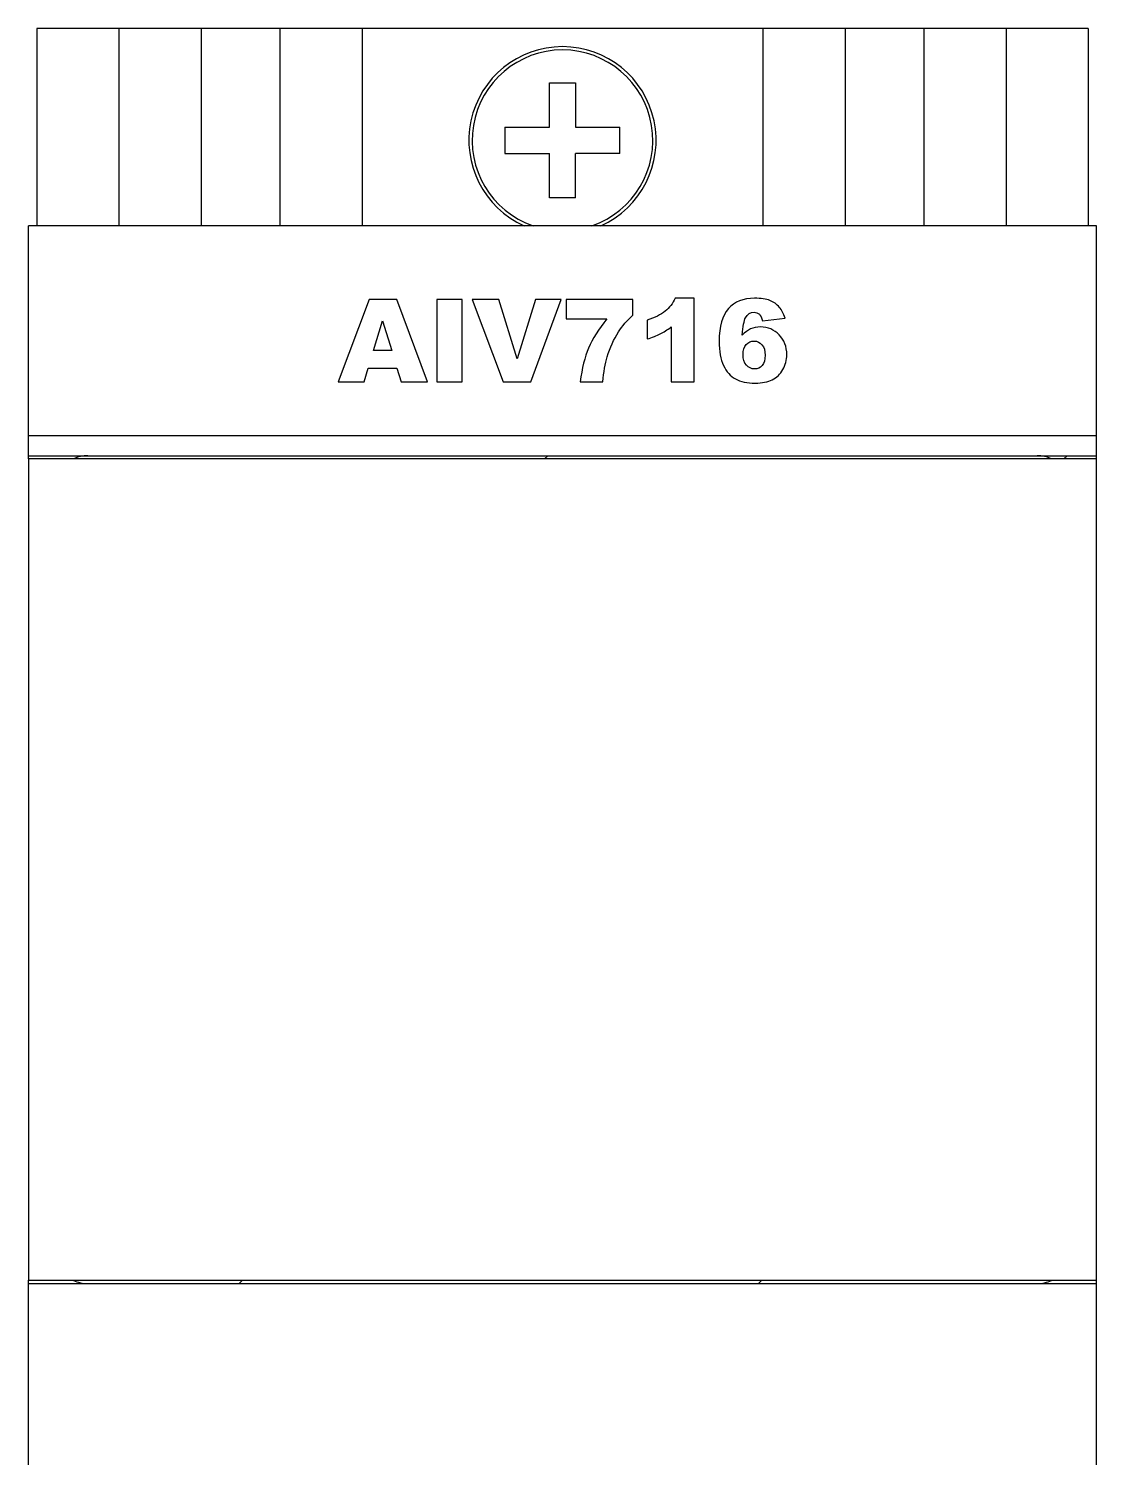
# Model space of a CAD drawing. Header units: millimetres. Extents: x 103 to 136, y 26 to 156.
# Drawn here: x 103.44 to 135.94, y 112.63 to 156.12 of the extents above; entities that cross this region are included whole.
import ezdxf

# ---------------------------------------------------------------- set-up
doc = ezdxf.new("R2010")
doc.units = ezdxf.units.MM
doc.header["$LTSCALE"] = 16.335
doc.layers.get('0').update_dxf_attribs({"linetype": 'CONTINUOUS'})

msp = doc.modelspace()

# ---------------------------------------------------------------- linework, layer by layer
at = {"linetype": 'Continuous'}
for p, q in [((103.685, 156.122), (103.685, 150.122)), ((135.685, 156.122), (103.685, 156.122)), ((106.185, 156.122), (106.185, 150.122)), ((108.685, 156.122), (108.685, 150.122)), ((111.085, 156.122), (111.085, 150.122)), ((113.585, 156.122), (113.585, 150.122)), ((125.785, 156.122), (125.785, 150.122)), ((128.285, 156.122), (128.285, 150.122)), ((130.685, 156.122), (130.685, 150.122)), ((133.185, 156.122), (133.185, 150.122)), ((135.685, 156.122), (135.685, 150.122)), ((119.285, 153.122), (119.285, 154.472)), ((119.285, 154.472), (120.085, 154.472)), ((120.085, 154.472), (120.085, 153.122)), ((117.935, 153.122), (117.935, 152.322)), ((117.935, 153.122), (119.285, 153.122)), ((120.085, 153.122), (121.435, 153.122)), ((121.435, 152.322), (121.435, 153.122)), ((117.935, 152.322), (119.285, 152.322)), ((119.285, 150.972), (119.285, 152.322)), ((120.085, 150.972), (120.085, 152.322)), ((121.435, 152.322), (120.085, 152.322)), ((120.085, 150.972), (119.285, 150.972)), ((103.435, 143.022), (103.435, 150.122)), ((135.935, 150.122), (103.435, 150.122)), ((135.935, 143.022), (135.935, 150.122)), ((113.798, 147.872), (112.859, 145.372)), ((114.641, 147.872), (113.798, 147.872)), ((115.581, 145.372), (114.641, 147.872)), ((115.857, 147.872), (115.857, 145.372)), ((116.631, 147.872), (115.857, 147.872)), ((116.631, 145.372), (116.631, 147.872)), ((116.94, 147.872), (117.883, 145.372)), ((117.746, 147.872), (116.94, 147.872)), ((118.309, 146.073), (117.746, 147.872)), ((118.865, 147.872), (118.309, 146.073)), ((118.72, 145.372), (119.649, 147.872)), ((119.649, 147.872), (118.865, 147.872)), ((119.801, 147.872), (119.801, 147.286)), ((121.829, 147.872), (119.801, 147.872)), ((121.829, 147.403), (121.829, 147.872)), ((123.693, 147.915), (123.118, 147.915)), ((123.693, 145.372), (123.693, 147.915)), ((113.937, 146.326), (114.209, 147.224)), ((114.209, 147.224), (114.486, 146.326)), ((119.801, 147.286), (121.036, 147.286)), ((122.26, 147.245), (122.26, 146.675)), ((122.99, 147.039), (122.99, 145.372)), ((125.768, 147.224), (126.459, 147.31)), ((114.486, 146.326), (113.937, 146.326)), ((113.647, 145.372), (113.768, 145.785)), ((113.768, 145.785), (114.646, 145.785)), ((114.646, 145.785), (114.771, 145.372)), ((112.859, 145.372), (113.647, 145.372)), ((114.771, 145.372), (115.581, 145.372)), ((115.857, 145.372), (116.631, 145.372)), ((117.883, 145.372), (118.72, 145.372)), ((120.222, 145.372), (120.915, 145.372)), ((122.99, 145.372), (123.693, 145.372)), ((135.935, 143.722), (103.435, 143.722)), ((103.435, 143.122), (135.935, 143.122)), ((119.141, 143.022), (119.241, 143.122)), ((134.946, 143.022), (135.046, 143.122)), ((103.435, 143.022), (103.435, 118.022)), ((135.935, 143.022), (103.435, 143.022)), ((135.935, 118.022), (135.935, 143.022)), ((103.435, 32.122), (103.435, 118.022)), ((103.435, 118.022), (135.935, 118.022)), ((103.435, 117.922), (135.935, 117.922)), ((109.846, 117.922), (109.946, 118.022)), ((125.651, 117.922), (125.751, 118.022)), ((135.935, 32.122), (135.935, 118.022))]:
    msp.add_line(p, q, dxfattribs=at)
for centre, radius, start, end in [((119.685, 152.722), 2.85, 294.1365, 245.8635), ((119.685, 152.722), 2.75, 288.9617, 251.0383), ((105.235, 142.122), 1, 90, 115.6867), ((134.135, 142.122), 1, 64.3133, 90), ((105.235, 118.922), 1, 244.3133, 270), ((134.135, 118.922), 1, 270, 295.6867)]:
    msp.add_arc(centre, radius, start, end, dxfattribs=at)
for points in [[(123.118, 147.915), (123.043, 147.758), (122.941, 147.625), (122.811, 147.519)], [(125.526, 147.915), (125.188, 147.915), (124.926, 147.809), (124.736, 147.6)], [(125.997, 147.845), (125.881, 147.891), (125.724, 147.915), (125.526, 147.915)], [(122.811, 147.519), (122.68, 147.412), (122.496, 147.32), (122.26, 147.245)], [(124.736, 147.6), (124.545, 147.39), (124.452, 147.059), (124.452, 146.609)], [(125.256, 147.319), (125.318, 147.431), (125.407, 147.489), (125.519, 147.489)], [(125.519, 147.489), (125.581, 147.489), (125.633, 147.468), (125.676, 147.429)], [(126.284, 147.643), (126.208, 147.733), (126.113, 147.799), (125.997, 147.845)], [(126.459, 147.31), (126.418, 147.443), (126.36, 147.555), (126.284, 147.643)], [(121.036, 147.286), (120.782, 146.97), (120.596, 146.675), (120.479, 146.399)], [(121.387, 146.887), (121.505, 147.071), (121.651, 147.243), (121.829, 147.403)], [(122.66, 146.828), (122.765, 146.882), (122.876, 146.952), (122.99, 147.039)], [(125.156, 146.793), (125.176, 147.061), (125.21, 147.236), (125.256, 147.319)], [(125.715, 147.04), (125.599, 147.04), (125.499, 147.02), (125.412, 146.979)], [(125.676, 147.429), (125.719, 147.388), (125.749, 147.32), (125.768, 147.224)], [(126.279, 146.801), (126.126, 146.96), (125.937, 147.04), (125.715, 147.04)], [(121.046, 146.135), (121.13, 146.411), (121.244, 146.662), (121.387, 146.887)], [(122.26, 146.675), (122.421, 146.723), (122.554, 146.774), (122.66, 146.828)], [(124.452, 146.609), (124.452, 146.3), (124.496, 146.053), (124.586, 145.865)], [(125.412, 146.979), (125.323, 146.938), (125.238, 146.876), (125.156, 146.793)], [(125.277, 146.503), (125.342, 146.575), (125.424, 146.61), (125.521, 146.61)], [(125.521, 146.61), (125.615, 146.61), (125.693, 146.573), (125.757, 146.499)], [(126.512, 146.196), (126.512, 146.44), (126.433, 146.641), (126.279, 146.801)], [(120.479, 146.399), (120.362, 146.123), (120.277, 145.78), (120.222, 145.372)], [(120.915, 145.372), (120.937, 145.666), (120.981, 145.92), (121.046, 146.135)], [(125.18, 146.196), (125.18, 146.329), (125.212, 146.431), (125.277, 146.503)], [(125.282, 145.877), (125.214, 145.954), (125.18, 146.06), (125.18, 146.196)], [(125.757, 146.499), (125.821, 146.425), (125.853, 146.317), (125.853, 146.177)], [(125.853, 146.177), (125.853, 146.039), (125.823, 145.935), (125.762, 145.867)], [(126.394, 145.744), (126.472, 145.881), (126.512, 146.031), (126.512, 146.196)], [(124.586, 145.865), (124.677, 145.678), (124.798, 145.543), (124.949, 145.457)], [(125.533, 145.763), (125.434, 145.763), (125.35, 145.8), (125.282, 145.877)], [(125.762, 145.867), (125.7, 145.797), (125.623, 145.763), (125.533, 145.763)], [(126.07, 145.434), (126.208, 145.504), (126.316, 145.608), (126.394, 145.744)], [(124.949, 145.457), (125.1, 145.372), (125.301, 145.33), (125.552, 145.33)], [(125.552, 145.33), (125.76, 145.33), (125.932, 145.366), (126.07, 145.434)]]:
    msp.add_open_spline(points, degree=3, dxfattribs=at)

doc.saveas('drawing.dxf')
